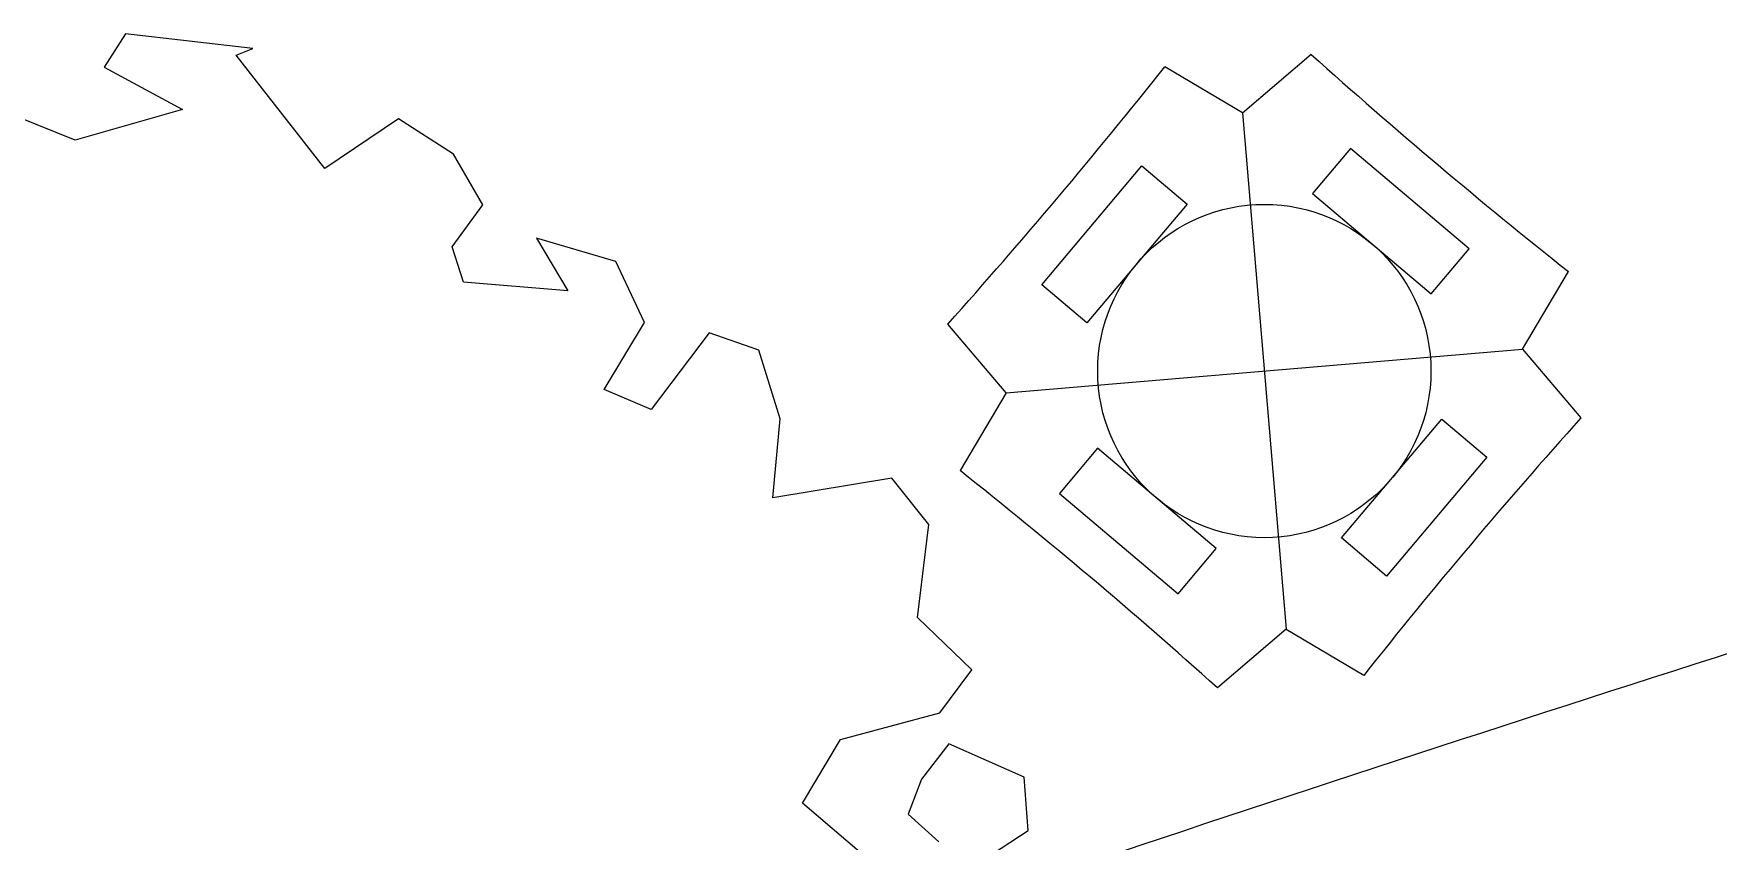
# Model space of a CAD drawing. Extents: x 2080 to 102399, y 2071 to 93424.
# Drawn here: x 88450.1 to 88615.5, y 77818.9 to 77898.2 of the extents above; entities that cross this region are included whole.
import ezdxf

# ---------------------------------------------------------------- set-up
doc = ezdxf.new("R2010")
doc.units = 0
doc.header["$LTSCALE"] = 20
doc.header["$MEASUREMENT"] = 0
doc.layers.add('ELEC', color=11, linetype='Continuous')
doc.layers.add('road', color=2, linetype='Continuous')
doc.layers.add('Mango tree', color=96, linetype='Continuous', lineweight=5)
doc.layers.add('sappotta', color=114, linetype='Continuous', lineweight=5)

# ---------------------------------------------------------------- blocks, each defined once
blk = doc.blocks.new('NEEM')
at = {"layer": 'sappotta', "linetype": 'Continuous'}
for p, q in [((0.1622, 1.1437), (0.1418, 1.1119)), ((0.2828, 1.1298), (0.1622, 1.1437)), ((0.2671, 1.1233), (0.2828, 1.1298)), ((0.3509, 1.0158), (0.2671, 1.1233)), ((0.1418, 1.1119), (0.2162, 1.072)), ((0.1144, 1.0427), (0.0298, 1.0769)), ((0.2162, 1.072), (0.1144, 1.0427)), ((0.4207, 1.063), (0.3509, 1.0158)), ((0.4731, 1.0296), (0.4207, 1.063)), ((0.5006, 0.9816), (0.4731, 1.0296)), ((0.4716, 0.9417), (0.5006, 0.9816)), ((0.5515, 0.9498), (0.5813, 0.9001)), ((0.6267, 0.9278), (0.5515, 0.9498)), ((0.4825, 0.9083), (0.4716, 0.9417)), ((0.6541, 0.87), (0.6267, 0.9278)), ((0.5813, 0.9001), (0.4825, 0.9083)), ((0.6157, 0.8064), (0.6541, 0.87)), ((0.7152, 0.8602), (0.6604, 0.7877)), ((0.7622, 0.8439), (0.7152, 0.8602)), ((0.7826, 0.7787), (0.7622, 0.8439)), ((0.6604, 0.7877), (0.6157, 0.8064)), ((0.7755, 0.7038), (0.7826, 0.7787)), ((0.8883, 0.7225), (0.7755, 0.7038)), ((0.9236, 0.6785), (0.8883, 0.7225)), ((0.9126, 0.5906), (0.9236, 0.6785)), ((0.9643, 0.5409), (0.9126, 0.5906)), ((0.9338, 0.5002), (0.9643, 0.5409)), ((0.8398, 0.4749), (0.9338, 0.5002)), ((0.8037, 0.4146), (0.8398, 0.4749)), ((0.9424, 0.4708), (0.9165, 0.4374)), ((1.0137, 0.4391), (0.9424, 0.4708)), ((0.9165, 0.4374), (0.904, 0.404)), ((1.0176, 0.3886), (1.0137, 0.4391)), ((0.8601, 0.3666), (0.8037, 0.4146)), ((0.904, 0.404), (0.933, 0.378)), ((0.9298, 0.3315), (1.0176, 0.3886))]:
    blk.add_line(p, q, dxfattribs=at)
blk = doc.blocks.new('A$C2E3D03D7')
at = {"layer": 'ELEC', "linetype": 'Continuous', "ltscale": 0.5}
for p, q in [((30.59, 56.02), (23.38, 61.18)), ((30.59, 56.02), (37.8, 61.18)), ((30.59, 56.02), (30.59, 5.16)), ((5.16, 30.59), (0, 37.8)), ((56.02, 30.59), (61.18, 37.8)), ((5.16, 30.59), (0, 23.38)), ((5.16, 30.59), (56.02, 30.59)), ((56.02, 30.59), (61.18, 23.38)), ((30.59, 5.16), (23.38, 0)), ((30.59, 5.16), (37.8, 0))]:
    blk.add_line(p, q, dxfattribs=at)
for points in [[(9.52, 40.86), (20.31, 51.66), (24.42, 47.56), (13.62, 36.76)], [(51.66, 40.86), (40.86, 51.66), (36.76, 47.56), (47.56, 36.76)], [(9.52, 20.31), (20.31, 9.52), (24.42, 13.62), (13.62, 24.42)], [(51.66, 20.31), (40.86, 9.52), (36.76, 13.62), (47.56, 24.42)]]:
    blk.add_lwpolyline(points, close=True, dxfattribs=at)
blk.add_circle((30.59, 30.59), 16.36, dxfattribs=at)
for centre, start, end in [((-373.61, 434.78), 313.2624, 316.7376), ((434.78, 434.78), 223.2624, 226.7376), ((-373.61, -373.61), 43.2624, 46.7376), ((434.78, -373.61), 133.2624, 136.7376)]:
    blk.add_arc(centre, 545.14, start, end, dxfattribs=at)

msp = doc.modelspace()

# ---------------------------------------------------------------- linework, layer by layer
at = {"layer": 'road', "ltscale": 0.5}
msp.add_arc((89939.406, 73683.673), 4359.257, 107.133495, 108.98489, dxfattribs=at)

# ---------------------------------------------------------------- block references
at = {"layer": 'ELEC', "linetype": 'Continuous', "ltscale": 0.5, "rotation": 4.838476962189209}
msp.add_blockref('A$C2E3D03D7', (88543.003, 77832.017), dxfattribs=at)
at = {"layer": 'Mango tree', "linetype": 'Continuous', "xscale": 103.5992367655272, "yscale": 103.5992367655272, "zscale": 103.5992367655272}
msp.add_blockref('NEEM', (88442.288, 77779.709, 0.015), dxfattribs=at)

doc.saveas('drawing.dxf')
